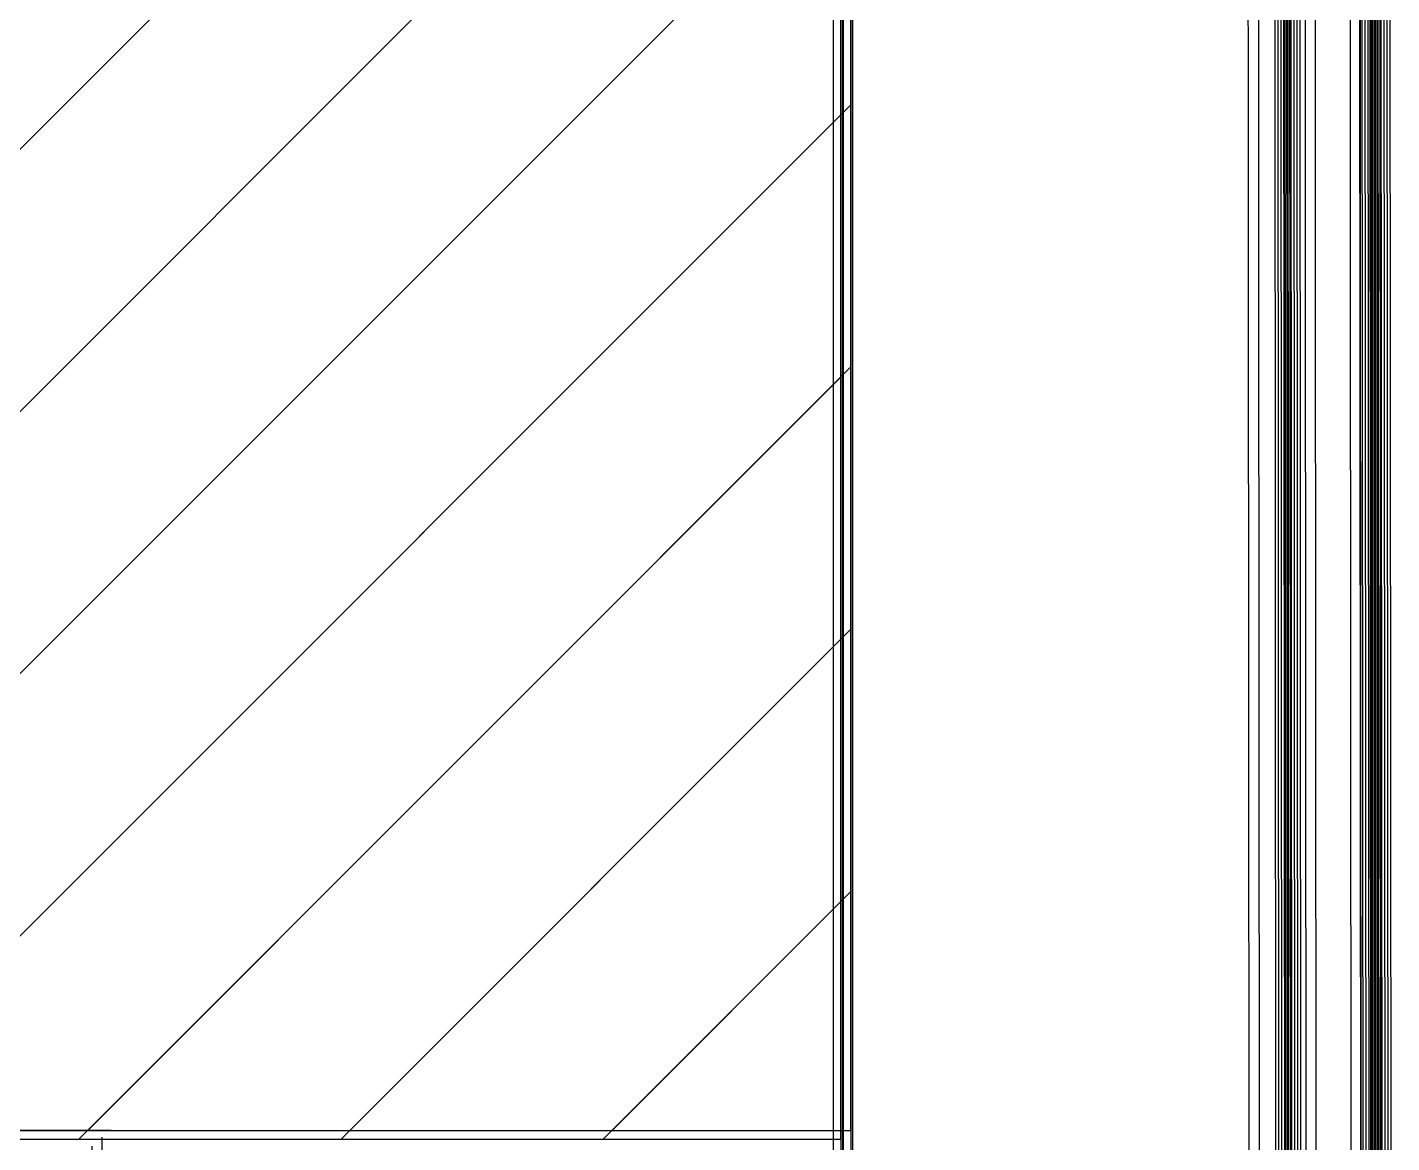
# Model space of a CAD drawing. Header units: inches. Extents: x 4821 to 127877, y 58012 to 433683.
# Drawn here: x 90699.7 to 91159.7, y 227183.2 to 227559.1 of the extents above; entities that cross this region are included whole.
import ezdxf
from ezdxf.xclip import XClip

# ---------------------------------------------------------------- set-up
doc = ezdxf.new("R2010")
doc.units = ezdxf.units.IN
doc.header["$MEASUREMENT"] = 0
doc.header["$XCLIPFRAME"] = 2
for name, color, linetype in [('A-WAL-CMU', 7, 'Continuous'), ('COL GROUND$0$Cloums$0$A-COL-HAT', 8, 'Continuous'), ('COL GROUND$0$Cloums$0$A-COL-RFC', 210, 'Continuous')]:
    doc.layers.add(name, color=color, linetype=linetype)

# ---------------------------------------------------------------- blocks, each defined once
blk = doc.blocks.new('COL GROUND')
at = {"layer": 'COL GROUND$0$Cloums$0$A-COL-HAT'}
h = blk.add_hatch(dxfattribs=at)
h.set_pattern_fill('ANSI31', color=256, scale=500)
h.set_pattern_definition([(45, (-67038.15, -49806.79), (-44.194174, 44.194174), [])])
h.paths.add_polyline_path([(102.34, -21674.94), (102.34, -18000), (102.57, -18000), (102.1, -16625.03), (-543.44, -16624.95), (-7447.66, -16624.95), (-7447.66, -19574.95), (-7147.66, -19574.95), (-7147.66, -16924.95), (-194.68, -16924.95), (-197.66, -19324.94), (-4297.66, -19324.94), (-4297.66, -21674.94), (-3997.66, -21674.94), (-3997.66, -19624.94), (-197.66, -19624.94), (-197.66, -21674.94)])
at = {"layer": 'COL GROUND$0$Cloums$0$A-COL-RFC', "linetype": 'Continuous', "elevation": 0}
blk.add_lwpolyline([(102.34, -21674.94), (102.34, -16625.03), (-191.69, -16624.95), (-7447.66, -16624.95), (-7447.66, -19574.95), (-7147.66, -19574.95), (-7147.66, -16924.95), (-197.66, -16924.95), (-197.66, -19324.94), (-4297.66, -19324.94), (-4297.66, -21674.94), (-3997.66, -21674.94), (-3997.66, -19624.94), (-197.66, -19624.94), (-197.66, -21674.94), (102.34, -21674.94)], dxfattribs=at)
blk = doc.blocks.new('FIRST SLAB EDGE')
at = {"color": 165, "linetype": 'Continuous', "extrusion": (5.69003e-07, 1.56101e-06, 1)}
for p, q in [((1200851.17, -1726823.88, 0), (1200849.16, -1724008.24, 0)), ((1200852.17, -1726823.88, 0), (1200850.16, -1724008.24, 0)), ((1200853.17, -1726823.88, 0), (1200851.16, -1724008.24, 0)), ((1200854.17, -1726823.88, 0), (1200852.16, -1724008.25, 0)), ((1200855.17, -1726823.88, 0), (1200853.16, -1724008.25, 0)), ((1200856.17, -1726823.87, 0), (1200854.16, -1724008.26, 0)), ((1200857.17, -1726822.87, 0), (1200855.16, -1724009.26, 0)), ((1200821.77, -1726819.38, 0), (1200819.76, -1724012.74, 0)), ((1200822.77, -1726819.38, 0), (1200820.76, -1724012.74, 0)), ((1200823.77, -1726819.38, 0), (1200821.76, -1724012.74, 0)), ((1200824.77, -1726819.38, 0), (1200822.76, -1724012.74, 0)), ((1200825.77, -1726819.38, 0), (1200823.76, -1724012.74, 0)), ((1200826.77, -1726819.38, 0), (1200824.76, -1724012.74, 0))]:
    blk.add_line(p, q, dxfattribs=at)
at = {"color": 31, "extrusion": (5.69003e-07, 1.56101e-06, 1)}
blk.add_line((1200850.37, -1726797.88, 0), (1200848.36, -1724034.24, 0), dxfattribs=at)
at = {"color": 31, "extrusion": (5.69003e-07, 1.56101e-06, 1), "elevation": -2.01}
for points in [[(1200812.77, -1726805.88), (1200810.76, -1724026.24)], [(1200831.97, -1726799.08), (1200829.96, -1724033.04)], [(1200844.96, -1724034.24), (1200846.97, -1726797.88)]]:
    blk.add_lwpolyline(points, dxfattribs=at)
at = {"layer": 'A-WAL-CMU'}
for p, q in [((1200672.34, -1728513.46), (1200672.34, -1723163.52)), ((1200422.34, -1726488.47), (1200422.34, -1726709.34))]:
    blk.add_line(p, q, dxfattribs=at)

msp = doc.modelspace()

# ---------------------------------------------------------------- linework, layer by layer
for points in [[(86144.61, 241859.35), (86144.61, 232234.32), (90974, 232234.32), (90974, 223434.37)], [(86148.01, 241862.33), (86148.01, 232237.3), (90977.4, 232237.3), (90977.4, 223437.36)]]:
    msp.add_lwpolyline(points)
at = {"layer": 'A-WAL-CMU'}
for p, q in [((90974.79, 232232.03), (90974.48, 226961.14)), ((90978.19, 232235.02), (90977.88, 226964.12)), ((90180.65, 227187.33), (90727.93, 227187.36)), ((90177.25, 227184.35), (90724.53, 227184.37))]:
    msp.add_line(p, q, dxfattribs=at)

# ---------------------------------------------------------------- block references
for p in [(90871.66, 248859.26, 0), (90875.06, 248862.25, 0)]:
    msp.add_blockref('COL GROUND', p, dxfattribs=at)
ref = msp.add_blockref('FIRST SLAB EDGE', (-1109697.47, 1953673.46), dxfattribs=at)
XClip(ref).set_block_clipping_path([(1196236.1121028436, -1729554.8924368375), (1201281.1159926755, -1720979.7328682605)])
ref = msp.add_blockref('FIRST SLAB EDGE', (-1109700.87, 1953670.48), dxfattribs=at)
XClip(ref).set_block_clipping_path([(1196236.1121028436, -1729554.8924368375), (1201281.1159926755, -1720979.7328682605)])

doc.saveas('drawing.dxf')
